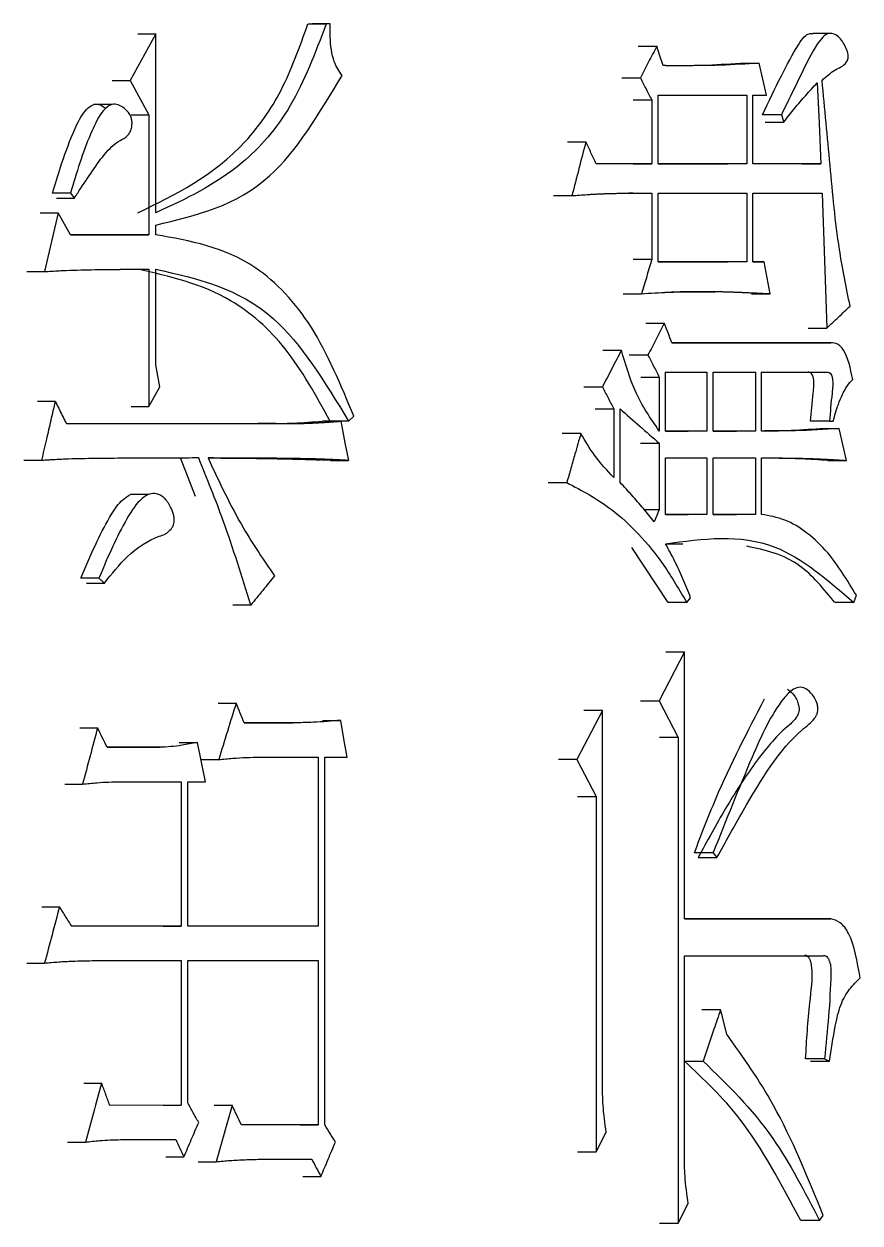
# Model space of a CAD drawing. Header units: millimetres. Extents: x 2251 to 4395, y 932 to 2449.
# Drawn here: x 3162.88 to 3166.57, y 1156.49 to 1161.78 of the extents above; entities that cross this region are included whole.
import ezdxf

# ---------------------------------------------------------------- set-up
doc = ezdxf.new("R2010")
doc.units = ezdxf.units.MM

msp = doc.modelspace()

# ---------------------------------------------------------------- linework, layer by layer
at = {"color": 7, "linetype": 'Continuous', "lineweight": 25}
for p, q in [((3164.2348, 1161.7757), (3164.1547, 1161.7757)), ((3164.2348, 1161.7757), (3164.2173, 1161.7757)), ((3163.4654, 1161.7324), (3163.3524, 1161.5269)), ((3163.3863, 1161.7324), (3163.4654, 1161.7324)), ((3163.4654, 1160.9428), (3163.4654, 1161.7324)), ((3166.4472, 1161.7337), (3166.3635, 1161.7337)), ((3165.593, 1161.6784), (3165.675, 1161.6784)), ((3166.0437, 1161.6026), (3166.1267, 1161.6026)), ((3163.2734, 1161.5269), (3163.3524, 1161.5269)), ((3163.3524, 1161.5269), (3163.4357, 1161.3754)), ((3165.5208, 1161.5377), (3165.6028, 1161.5377)), ((3165.6806, 1161.1591), (3165.6806, 1161.462)), ((3165.6806, 1161.462), (3166.072, 1161.462)), ((3166.072, 1161.462), (3166.072, 1161.1591)), ((3166.0994, 1161.462), (3166.1595, 1161.462)), ((3166.0994, 1161.1591), (3166.0994, 1161.462)), ((3163.2718, 1161.4201), (3163.1924, 1161.4201)), ((3165.5708, 1161.4404), (3165.6528, 1161.4404)), ((3165.6528, 1161.4404), (3165.6528, 1161.1591)), ((3163.3566, 1161.3754), (3163.4357, 1161.3754)), ((3163.4357, 1161.3754), (3163.4357, 1160.8454)), ((3166.2249, 1161.3755), (3166.1421, 1161.3755)), ((3166.1529, 1161.343), (3166.2358, 1161.343)), ((3166.2249, 1161.3755), (3166.2358, 1161.343)), ((3165.281, 1161.2565), (3165.3626, 1161.2565)), ((3165.6528, 1161.1591), (3165.4074, 1161.1591)), ((3165.5708, 1161.1591), (3165.6528, 1161.1591)), ((3166.072, 1161.1591), (3165.6806, 1161.1591)), ((3165.6806, 1161.1591), (3165.9891, 1161.1591)), ((3166.072, 1161.1591), (3165.9894, 1161.1591)), ((3166.3987, 1161.1591), (3166.0994, 1161.1591)), ((3166.3156, 1161.1591), (3166.3987, 1161.1591)), ((3163.0893, 1161.0293), (3163.0102, 1161.0293)), ((3165.5705, 1161.0293), (3165.5523, 1161.0293)), ((3165.6528, 1161.0293), (3165.6528, 1160.7372)), ((3165.6806, 1160.7264), (3165.6806, 1161.0293)), ((3165.6806, 1161.0293), (3166.072, 1161.0293)), ((3166.072, 1161.0293), (3166.072, 1160.7264)), ((3166.0994, 1161.0293), (3166.4041, 1161.0293)), ((3166.0994, 1160.7264), (3166.0994, 1161.0293)), ((3163.0282, 1161.0077), (3163.1072, 1161.0077)), ((3165.2193, 1161.0185), (3165.3009, 1161.0185)), ((3162.9566, 1160.9427), (3163.0352, 1160.9427)), ((3163.0352, 1160.9427), (3162.9751, 1160.6831)), ((3163.0893, 1160.8454), (3163.0352, 1160.9427)), ((3163.4654, 1160.8454), (3163.4654, 1160.8887)), ((3163.4357, 1160.8454), (3163.0893, 1160.8454)), ((3163.0893, 1160.8454), (3163.3562, 1160.8454)), ((3163.3566, 1160.8454), (3163.4357, 1160.8454)), ((3165.6528, 1160.7372), (3165.5708, 1160.7372)), ((3166.072, 1160.7264), (3165.6806, 1160.7264)), ((3165.6806, 1160.7264), (3165.9891, 1160.7264)), ((3166.072, 1160.7264), (3165.9893, 1160.7264)), ((3166.1486, 1160.7264), (3166.0994, 1160.7264)), ((3166.0994, 1160.7264), (3166.1486, 1160.7264)), ((3162.8966, 1160.6831), (3162.9751, 1160.6831)), ((3163.4357, 1160.694), (3163.4357, 1160.0882)), ((3163.4654, 1160.2721), (3163.4654, 1160.6939)), ((3165.5264, 1160.5858), (3165.6084, 1160.5858)), ((3166.0931, 1160.5858), (3166.1759, 1160.5858)), ((3165.6262, 1160.456), (3165.7083, 1160.456)), ((3166.3426, 1160.4344), (3166.4258, 1160.4344)), ((3165.4374, 1160.337), (3165.5192, 1160.337)), ((3166.442, 1160.3695), (3165.7416, 1160.3695)), ((3165.7416, 1160.3695), (3166.3586, 1160.3695)), ((3166.3586, 1160.3695), (3166.442, 1160.3695)), ((3165.5541, 1160.3154), (3165.6362, 1160.3154)), ((3163.4832, 1160.1747), (3163.4654, 1160.2721)), ((3165.7139, 1159.98), (3165.7139, 1160.2397)), ((3165.7139, 1160.2397), (3165.8962, 1160.2397)), ((3165.8962, 1160.2397), (3165.8962, 1159.98)), ((3165.9238, 1159.98), (3165.9238, 1160.2397)), ((3165.9238, 1160.2397), (3166.1103, 1160.2397)), ((3166.1103, 1160.2397), (3166.1103, 1159.98)), ((3166.1376, 1160.2397), (3166.4258, 1160.2397)), ((3166.1376, 1159.98), (3166.1376, 1160.2397)), ((3165.6041, 1160.218), (3165.6861, 1160.218)), ((3165.6861, 1160.218), (3165.6861, 1159.98)), ((3163.4357, 1160.0882), (3163.4832, 1160.1747)), ((3165.3537, 1160.1747), (3165.4354, 1160.1747)), ((3163.0232, 1160.1098), (3162.9446, 1160.1098)), ((3163.3566, 1160.0882), (3163.4357, 1160.0882)), ((3165.4039, 1160.0774), (3165.4857, 1160.0774)), ((3165.4857, 1160.0774), (3165.4857, 1159.7745)), ((3165.5136, 1159.7529), (3165.5136, 1160.0774)), ((3164.2812, 1160.0233), (3164.2011, 1160.0233)), ((3164.316, 1160.0233), (3164.2358, 1160.0233)), ((3164.316, 1160.0233), (3164.3391, 1160.0449)), ((3166.4366, 1160.0233), (3166.3534, 1160.0233)), ((3166.4366, 1160.0233), (3166.4528, 1160.0233)), ((3163.0713, 1160.0125), (3163.9958, 1160.0125)), ((3163.0713, 1160.0125), (3163.9156, 1160.0125)), ((3163.9958, 1160.0125), (3163.916, 1160.0125)), ((3165.3402, 1159.9692), (3165.2586, 1159.9692)), ((3165.8962, 1159.98), (3165.7139, 1159.98)), ((3165.7139, 1159.98), (3165.8136, 1159.98)), ((3165.8962, 1159.98), (3165.8138, 1159.98)), ((3166.1103, 1159.98), (3165.9238, 1159.98)), ((3165.9238, 1159.98), (3166.0274, 1159.98)), ((3166.1103, 1159.98), (3166.0276, 1159.98)), ((3166.3964, 1159.9909), (3166.4798, 1159.9909)), ((3165.604, 1159.9259), (3165.6861, 1159.9259)), ((3165.6861, 1159.9259), (3165.6861, 1159.6339)), ((3163.6416, 1159.6908), (3163.5751, 1159.861)), ((3163.7578, 1159.8605), (3163.6963, 1159.8607)), ((3165.7139, 1159.6122), (3165.7139, 1159.861)), ((3165.7139, 1159.861), (3165.8962, 1159.861)), ((3165.8962, 1159.861), (3165.8962, 1159.6122)), ((3165.9238, 1159.861), (3166.1103, 1159.8611)), ((3165.9238, 1159.6122), (3165.9238, 1159.861)), ((3166.1103, 1159.8611), (3166.1103, 1159.6123)), ((3166.1376, 1159.6122), (3166.1376, 1159.8611)), ((3162.9631, 1159.8502), (3162.8845, 1159.8502)), ((3164.2353, 1159.8502), (3164.1607, 1159.853)), ((3164.2358, 1159.8502), (3164.316, 1159.8502)), ((3166.4289, 1159.8502), (3166.5122, 1159.8502)), ((3165.1969, 1159.7529), (3165.2784, 1159.7529)), ((3163.4317, 1159.6993), (3163.3522, 1159.6993)), ((3165.6198, 1159.6339), (3165.6861, 1159.6339)), ((3165.7139, 1159.6122), (3165.8136, 1159.6122)), ((3165.8962, 1159.6122), (3165.7139, 1159.6122)), ((3165.8962, 1159.6122), (3165.8138, 1159.6122)), ((3166.1103, 1159.6123), (3165.9238, 1159.6122)), ((3165.9238, 1159.6123), (3166.0274, 1159.6123)), ((3166.1103, 1159.6123), (3166.0276, 1159.6123)), ((3165.7254, 1159.2228), (3165.5645, 1159.4658)), ((3165.7896, 1159.4802), (3165.7145, 1159.4813)), ((3163.1598, 1159.3093), (3163.239, 1159.3093)), ((3165.8079, 1159.2228), (3165.8245, 1159.2445)), ((3166.5446, 1159.2231), (3166.5553, 1159.2553)), ((3163.8846, 1159.2121), (3163.805, 1159.2121)), ((3166.5446, 1159.2231), (3166.4612, 1159.2231)), ((3165.7969, 1159.0065), (3165.6861, 1158.7901)), ((3165.7146, 1159.0065), (3165.7969, 1159.0065)), ((3165.7969, 1157.8274), (3165.7969, 1159.0065)), ((3163.7403, 1158.7793), (3163.8199, 1158.7793)), ((3165.604, 1158.7901), (3165.6861, 1158.7901)), ((3165.6861, 1158.7901), (3165.7692, 1158.6279)), ((3164.201, 1158.7036), (3164.2812, 1158.7036)), ((3165.4354, 1158.7469), (3165.3233, 1158.5305)), ((3165.4354, 1158.7469), (3165.3537, 1158.7469)), ((3163.1303, 1158.6711), (3163.2091, 1158.6711)), ((3164.0717, 1158.6928), (3163.8551, 1158.6928)), ((3163.8551, 1158.6928), (3163.9914, 1158.6928)), ((3163.9919, 1158.6928), (3164.0717, 1158.6928)), ((3163.5696, 1158.6062), (3163.649, 1158.6062)), ((3165.7692, 1158.6279), (3165.687, 1158.6279)), ((3165.7692, 1158.6279), (3165.7692, 1156.486)), ((3163.4832, 1158.5846), (3163.2509, 1158.5846)), ((3163.2509, 1158.5846), (3163.4036, 1158.5846)), ((3163.404, 1158.5846), (3163.4832, 1158.5846)), ((3163.9255, 1158.5413), (3164.1824, 1158.5413)), ((3164.1824, 1158.5413), (3164.1824, 1157.7949)), ((3164.2115, 1158.5413), (3164.3102, 1158.5413)), ((3163.6645, 1158.5305), (3163.7434, 1158.5305)), ((3165.3233, 1158.5305), (3165.2418, 1158.5305)), ((3165.3233, 1158.5305), (3165.4074, 1158.3683)), ((3163.3106, 1158.4331), (3163.578, 1158.4331)), ((3163.578, 1158.4331), (3163.578, 1157.7949)), ((3163.6076, 1158.4331), (3163.6844, 1158.4331)), ((3163.6076, 1157.7949), (3163.6076, 1158.4331)), ((3163.0645, 1158.4223), (3163.1432, 1158.4223)), ((3165.3257, 1158.3683), (3165.4074, 1158.3683)), ((3165.9237, 1158.1195), (3165.841, 1158.1195)), ((3165.8575, 1158.0979), (3165.9402, 1158.0979)), ((3162.9626, 1157.8814), (3163.0412, 1157.8814)), ((3166.442, 1157.8274), (3165.7969, 1157.8274)), ((3165.7969, 1157.8274), (3166.3586, 1157.8274)), ((3166.3586, 1157.8274), (3166.442, 1157.8274)), ((3163.578, 1157.7949), (3163.0953, 1157.7949)), ((3163.4988, 1157.7949), (3163.578, 1157.7949)), ((3164.1824, 1157.7949), (3163.6076, 1157.7949)), ((3164.1824, 1157.7949), (3164.1024, 1157.7949)), ((3163.1851, 1157.6435), (3163.578, 1157.6435)), ((3163.578, 1157.6435), (3163.578, 1157.0053)), ((3163.6076, 1157.6435), (3164.1824, 1157.6435)), ((3163.6076, 1157.0161), (3163.6076, 1157.6435)), ((3164.1824, 1157.6435), (3164.1824, 1156.9187)), ((3165.7969, 1157.6651), (3166.4095, 1157.6651)), ((3165.7969, 1156.7889), (3165.7969, 1157.6651)), ((3166.3262, 1157.6651), (3166.4095, 1157.6651)), ((3162.8966, 1157.6326), (3162.9751, 1157.6326)), ((3165.9567, 1157.4272), (3165.8743, 1157.4272)), ((3165.797, 1157.1999), (3165.8797, 1157.1999)), ((3166.4149, 1157.2108), (3166.3316, 1157.2108)), ((3166.4149, 1157.2108), (3166.4366, 1157.2)), ((3163.1482, 1157.1026), (3163.227, 1157.1026)), ((3163.578, 1157.0053), (3163.2629, 1157.0052)), ((3163.4988, 1157.0053), (3163.578, 1157.0053)), ((3163.7227, 1157.0053), (3163.8022, 1157.0053)), ((3164.1824, 1156.9187), (3163.8434, 1156.9187)), ((3164.1024, 1156.9187), (3164.1824, 1156.9187)), ((3163.3106, 1156.8538), (3163.5543, 1156.8538)), ((3165.4074, 1156.7997), (3165.4522, 1156.8863)), ((3163.0765, 1156.843), (3163.1552, 1156.843)), ((3165.3257, 1156.7997), (3165.4074, 1156.7997)), ((3163.5106, 1156.7781), (3163.5898, 1156.7781)), ((3163.6521, 1156.7565), (3163.7316, 1156.7565)), ((3163.9255, 1156.7673), (3164.1533, 1156.7673)), ((3164.114, 1156.6916), (3164.194, 1156.6916)), ((3165.7692, 1156.486), (3165.8134, 1156.5726)), ((3165.687, 1156.486), (3165.7692, 1156.486)), ((3166.3932, 1156.4968), (3166.3099, 1156.4968)), ((3166.3932, 1156.4968), (3166.4095, 1156.5185))]:
    msp.add_line(p, q, dxfattribs=at)
at = {"color": 7, "linetype": 'Continuous', "lineweight": 25, "flags": 128}
for points in [[(3164.1373, 1161.7757), (3164.1692, 1161.7757), (3164.2173, 1161.7757)], [(3165.7028, 1161.5918), (3165.6889, 1161.6351), (3165.675, 1161.6784)], [(3166.1595, 1161.462), (3166.1431, 1161.5323), (3166.1267, 1161.6026)], [(3166.3825, 1161.5161), (3166.3906, 1161.3376), (3166.3987, 1161.1591)], [(3163.0893, 1161.0293), (3163.0938, 1161.0238), (3163.1005, 1161.0158), (3163.1072, 1161.0077)], [(3166.4041, 1161.0293), (3166.4149, 1160.7318), (3166.4258, 1160.4344)], [(3166.1759, 1160.5858), (3166.1622, 1160.6561), (3166.1486, 1160.7264)], [(3164.2812, 1160.0233), (3164.2907, 1159.9759), (3164.3002, 1159.9286), (3164.316, 1159.8502)], [(3166.5122, 1159.8502), (3166.496, 1159.9206), (3166.4798, 1159.9909)], [(3165.6861, 1159.6339), (3165.675, 1159.6068), (3165.6639, 1159.5798)], [(3165.8079, 1159.2228), (3165.7773, 1159.2228), (3165.7514, 1159.2228), (3165.7254, 1159.2228)], [(3164.3102, 1158.5413), (3164.2957, 1158.6224), (3164.2812, 1158.7036)], [(3165.4354, 1157.1026), (3165.4354, 1157.6496), (3165.4354, 1158.7469)], [(3163.6844, 1158.4331), (3163.6667, 1158.5197), (3163.649, 1158.6062)], [(3164.2115, 1156.9187), (3164.2115, 1157.5526), (3164.2115, 1158.5413)], [(3165.4074, 1158.3683), (3165.4074, 1157.8213), (3165.4074, 1156.7997)], [(3165.9237, 1158.1195), (3165.9279, 1158.114), (3165.9341, 1158.1059), (3165.9402, 1158.0979)], [(3165.9842, 1157.319), (3165.9727, 1157.3645), (3165.9647, 1157.3958), (3165.9567, 1157.4272)], [(3166.3534, 1157.2), (3166.3871, 1157.2), (3166.4118, 1157.2), (3166.4366, 1157.2)]]:
    msp.add_lwpolyline(points, dxfattribs=at)
at = {"color": 7, "linetype": 'Continuous', "lineweight": 25}
for points, knots in [([(3163.3859, 1160.9428), (3163.5527, 1161.0234), (3163.7872, 1161.1366), (3164.0284, 1161.4741), (3164.1004, 1161.6743), (3164.1368, 1161.7757)], [0, 0, 0, 0, 0.549349, 0.771863, 1, 1, 1, 1]), ([(3164.2173, 1161.7757), (3164.1692, 1161.6487), (3164.0743, 1161.3984), (3163.8112, 1161.102), (3163.5959, 1161.0029), (3163.4654, 1160.9428)], [0, 0, 0, 0, 0.288413, 0.568681, 1, 1, 1, 1]), ([(3164.287, 1161.5485), (3164.2742, 1161.5672), (3164.2529, 1161.5985), (3164.2392, 1161.6618), (3164.2337, 1161.7182), (3164.2344, 1161.7565), (3164.2348, 1161.7757)], [0, 0, 0, 0, 0.328875, 0.550213, 0.774687, 1, 1, 1, 1]), ([(3166.1418, 1161.3755), (3166.1691, 1161.4331), (3166.2196, 1161.5399), (3166.2806, 1161.6556), (3166.322, 1161.7182), (3166.3447, 1161.7347), (3166.3577, 1161.7333), (3166.3633, 1161.7327)], [0, 0, 0, 0, 0.413641, 0.765896, 0.87196, 0.944962, 1, 1, 1, 1]), ([(3166.4041, 1161.5269), (3166.4227, 1161.5442), (3166.4495, 1161.5691), (3166.4875, 1161.5849), (3166.5073, 1161.5984), (3166.5166, 1161.6155), (3166.5192, 1161.6246), (3166.5196, 1161.6353), (3166.5166, 1161.653), (3166.5037, 1161.6845), (3166.482, 1161.7193), (3166.4517, 1161.7354), (3166.4249, 1161.7345), (3166.3803, 1161.6918), (3166.3165, 1161.5642), (3166.26, 1161.4477), (3166.2249, 1161.3755)], [0, 0, 0, 0, 0.1163694, 0.168042, 0.220216, 0.2320255, 0.2417044, 0.2514329, 0.2643518, 0.2983395, 0.3719931, 0.4226498, 0.4733244, 0.5179752, 0.7012967, 1, 1, 1, 1]), ([(3165.675, 1161.6784), (3165.663, 1161.6549), (3165.639, 1161.608), (3165.6149, 1161.5612), (3165.6028, 1161.5377)], [0, 0, 0, 0, 0.4999991, 1, 1, 1, 1]), ([(3166.1267, 1161.6026), (3166.0703, 1161.5992), (3166.0103, 1161.5956), (3165.9464, 1161.5936), (3165.9358, 1161.5933), (3165.9216, 1161.5929), (3165.9074, 1161.5926), (3165.8932, 1161.5924), (3165.8825, 1161.5922), (3165.8683, 1161.592), (3165.8541, 1161.5919), (3165.8399, 1161.5918), (3165.831, 1161.5917), (3165.8238, 1161.5917), (3165.8185, 1161.5917), (3165.8131, 1161.5916), (3165.806, 1161.5916), (3165.7989, 1161.5916), (3165.7918, 1161.5916), (3165.7864, 1161.5916), (3165.7793, 1161.5916), (3165.7721, 1161.5916), (3165.765, 1161.5916), (3165.7597, 1161.5916), (3165.7525, 1161.5916), (3165.7454, 1161.5917), (3165.7382, 1161.5917), (3165.7329, 1161.5917), (3165.7284, 1161.5917), (3165.7239, 1161.5917), (3165.7204, 1161.5917), (3165.7168, 1161.5918), (3165.7141, 1161.5918), (3165.7114, 1161.5918), (3165.7077, 1161.5918), (3165.7048, 1161.5918), (3165.7028, 1161.5918)], [0, 0, 0, 0, 0.401959, 0.427081, 0.452203, 0.477325, 0.527569, 0.552691, 0.577813, 0.602935, 0.653179, 0.678301, 0.703423, 0.715984, 0.728545, 0.741106, 0.753667, 0.778789, 0.791351, 0.803912, 0.816473, 0.841595, 0.854156, 0.866717, 0.879278, 0.9044, 0.916961, 0.929522, 0.942083, 0.948363, 0.960924, 0.967205, 0.973485, 0.979766, 0.986046, 1, 1, 1, 1]), ([(3165.7171, 1161.5918), (3165.7699, 1161.592), (3165.8793, 1161.5926), (3165.9877, 1161.5992), (3166.0437, 1161.6026)], [0, 0, 0, 0, 0.483059, 1, 1, 1, 1]), ([(3163.4654, 1160.8887), (3163.6427, 1160.9304), (3163.9631, 1161.0059), (3164.187, 1161.381), (3164.287, 1161.5485)], [0, 0, 0, 0, 0.55346, 1, 1, 1, 1]), ([(3165.6028, 1161.5377), (3165.6111, 1161.5215), (3165.6278, 1161.489), (3165.6445, 1161.4566), (3165.6528, 1161.4404)], [0, 0, 0, 0, 0.5, 1, 1, 1, 1]), ([(3166.2358, 1161.343), (3166.2514, 1161.3632), (3166.2829, 1161.404), (3166.332, 1161.4611), (3166.3657, 1161.4978), (3166.3825, 1161.5161)], [0, 0, 0, 0, 0.32693, 0.663295, 1, 1, 1, 1]), ([(3166.5275, 1160.5309), (3166.5107, 1160.6138), (3166.4699, 1160.8155), (3166.4396, 1161.1534), (3166.4159, 1161.4024), (3166.4041, 1161.5269)], [0, 0, 0, 0, 0.258422, 0.628983, 1, 1, 1, 1]), ([(3163.0102, 1161.0293), (3163.0216, 1161.0676), (3163.0486, 1161.1586), (3163.0912, 1161.2745), (3163.1319, 1161.3649), (3163.1652, 1161.4055), (3163.1927, 1161.4234), (3163.2209, 1161.422), (3163.2373, 1161.4084), (3163.2456, 1161.4015)], [0, 0, 0, 0, 0.214509, 0.509856, 0.682333, 0.775387, 0.849127, 0.923756, 1, 1, 1, 1]), ([(3163.1072, 1161.0077), (3163.1119, 1161.0151), (3163.1353, 1161.0521), (3163.1976, 1161.1451), (3163.2677, 1161.2464), (3163.3353, 1161.2749), (3163.3519, 1161.2965), (3163.3591, 1161.3162), (3163.3617, 1161.3369), (3163.36, 1161.356), (3163.3539, 1161.3739), (3163.3383, 1161.3957), (3163.3148, 1161.4128), (3163.286, 1161.4252), (3163.2557, 1161.4157), (3163.2152, 1161.3748), (3163.1741, 1161.2838), (3163.1293, 1161.1635), (3163.1027, 1161.0742), (3163.0893, 1161.0293)], [0, 0, 0, 0, 0.025946, 0.129765, 0.338783, 0.385933, 0.404152, 0.422428, 0.440778, 0.454644, 0.468541, 0.48998, 0.535407, 0.570955, 0.607001, 0.655235, 0.757864, 0.878395, 1, 1, 1, 1]), ([(3165.3626, 1161.2565), (3165.3523, 1161.2168), (3165.3318, 1161.1375), (3165.3112, 1161.0582), (3165.3009, 1161.0185)], [0, 0, 0, 0, 0.499999, 1, 1, 1, 1]), ([(3165.4074, 1161.1591), (3165.4, 1161.1753), (3165.385, 1161.2078), (3165.3701, 1161.2402), (3165.3626, 1161.2565)], [0, 0, 0, 0, 0.500001, 1, 1, 1, 1]), ([(3165.3009, 1161.0185), (3165.3231, 1161.0201), (3165.3509, 1161.0221), (3165.3815, 1161.024), (3165.3912, 1161.0246), (3165.3981, 1161.0249), (3165.4078, 1161.0255), (3165.4189, 1161.026), (3165.43, 1161.0265), (3165.4411, 1161.027), (3165.4522, 1161.0274), (3165.4633, 1161.0277), (3165.4743, 1161.0281), (3165.4854, 1161.0283), (3165.4965, 1161.0286), (3165.5048, 1161.0287), (3165.5131, 1161.0289), (3165.5214, 1161.029), (3165.5297, 1161.0291), (3165.5366, 1161.0292), (3165.5421, 1161.0292), (3165.5462, 1161.0292), (3165.5518, 1161.0293), (3165.5573, 1161.0293), (3165.5628, 1161.0293), (3165.5683, 1161.0294), (3165.5739, 1161.0294), (3165.5794, 1161.0294), (3165.5849, 1161.0294), (3165.5904, 1161.0294), (3165.5959, 1161.0294), (3165.6014, 1161.0294), (3165.607, 1161.0294), (3165.6125, 1161.0294), (3165.618, 1161.0294), (3165.6235, 1161.0294), (3165.629, 1161.0294), (3165.6345, 1161.0294), (3165.64, 1161.0293), (3165.6466, 1161.0293), (3165.6504, 1161.0293), (3165.6528, 1161.0293)], [0, 0, 0, 0, 0.188751, 0.235938, 0.259532, 0.271329, 0.294923, 0.342111, 0.365705, 0.389298, 0.436486, 0.46008, 0.483674, 0.530861, 0.554455, 0.578049, 0.601643, 0.625237, 0.648831, 0.672424, 0.684221, 0.696018, 0.707815, 0.731409, 0.743206, 0.755003, 0.778597, 0.790394, 0.80219, 0.825784, 0.837581, 0.849378, 0.872972, 0.884769, 0.896566, 0.92016, 0.931957, 0.943753, 0.967347, 0.979144, 1, 1, 1, 1]), ([(3164.3391, 1160.0449), (3164.2818, 1160.183), (3164.1688, 1160.4549), (3163.8676, 1160.7753), (3163.617, 1160.819), (3163.4654, 1160.8454)], [0, 0, 0, 0, 0.289357, 0.569882, 1, 1, 1, 1]), ([(3162.9751, 1160.6831), (3162.9964, 1160.6846), (3163.0285, 1160.6869), (3163.1031, 1160.6898), (3163.1776, 1160.6918), (3163.2439, 1160.6927), (3163.2691, 1160.6929), (3163.2757, 1160.693), (3163.2824, 1160.6931), (3163.2903, 1160.6932), (3163.2983, 1160.6932), (3163.3049, 1160.6933), (3163.3115, 1160.6933), (3163.3181, 1160.6934), (3163.326, 1160.6935), (3163.334, 1160.6935), (3163.3419, 1160.6936), (3163.3485, 1160.6936), (3163.3551, 1160.6936), (3163.3618, 1160.6937), (3163.3697, 1160.6937), (3163.3763, 1160.6937), (3163.3816, 1160.6937), (3163.3855, 1160.6938), (3163.3895, 1160.6938), (3163.3935, 1160.6938), (3163.3974, 1160.6938), (3163.4014, 1160.6938), (3163.4054, 1160.6938), (3163.4093, 1160.6939), (3163.4133, 1160.6939), (3163.4172, 1160.6939), (3163.4205, 1160.6939), (3163.4238, 1160.6939), (3163.4287, 1160.6939), (3163.4328, 1160.6939), (3163.4357, 1160.694)], [0, 0, 0, 0, 0.138343, 0.207516, 0.484205, 0.622549, 0.639842, 0.648489, 0.665782, 0.683074, 0.700367, 0.71766, 0.726307, 0.7436, 0.760893, 0.778185, 0.795478, 0.812771, 0.821418, 0.838711, 0.856004, 0.873296, 0.881943, 0.890589, 0.899236, 0.907882, 0.916529, 0.925175, 0.933822, 0.942468, 0.951115, 0.959761, 0.968407, 0.972731, 0.981377, 1, 1, 1, 1]), ([(3164.2353, 1160.0233), (3164.1726, 1160.1367), (3164.0486, 1160.3608), (3163.757, 1160.6113), (3163.526, 1160.6627), (3163.3859, 1160.6939)], [0, 0, 0, 0, 0.287054, 0.56721, 1, 1, 1, 1]), ([(3163.4654, 1160.6939), (3163.6482, 1160.6529), (3163.979, 1160.5785), (3164.2118, 1160.1949), (3164.316, 1160.0233)], [0, 0, 0, 0, 0.552698, 1, 1, 1, 1]), ([(3165.6084, 1160.5858), (3165.6473, 1160.5883), (3165.6887, 1160.5909), (3165.7312, 1160.5929), (3165.7361, 1160.5931), (3165.7397, 1160.5933), (3165.7446, 1160.5935), (3165.7494, 1160.5937), (3165.7543, 1160.5939), (3165.7579, 1160.5941), (3165.7628, 1160.5942), (3165.7676, 1160.5944), (3165.7725, 1160.5946), (3165.7761, 1160.5947), (3165.7798, 1160.5948), (3165.7846, 1160.595), (3165.7895, 1160.5951), (3165.7943, 1160.5952), (3165.7979, 1160.5953), (3165.8028, 1160.5954), (3165.8076, 1160.5955), (3165.8125, 1160.5956), (3165.8161, 1160.5957), (3165.8234, 1160.5958), (3165.8488, 1160.5962), (3165.8742, 1160.5963), (3165.896, 1160.5961), (3165.8996, 1160.5961), (3165.9044, 1160.596), (3165.9092, 1160.596), (3165.9141, 1160.5959), (3165.9177, 1160.5958), (3165.9225, 1160.5958), (3165.9273, 1160.5957), (3165.9322, 1160.5956), (3165.9358, 1160.5955), (3165.9394, 1160.5955), (3165.9442, 1160.5954), (3165.9491, 1160.5953), (3165.9539, 1160.5951), (3165.9575, 1160.595), (3165.9623, 1160.5949), (3165.9671, 1160.5948), (3165.9719, 1160.5947), (3165.9756, 1160.5945), (3165.9792, 1160.5944), (3165.984, 1160.5943), (3165.9888, 1160.5941), (3165.9936, 1160.594), (3165.9972, 1160.5939), (3166.0021, 1160.5937), (3166.0069, 1160.5935), (3166.0117, 1160.5934), (3166.0153, 1160.5932), (3166.0201, 1160.593), (3166.0249, 1160.5929), (3166.0297, 1160.5927), (3166.0333, 1160.5925), (3166.0369, 1160.5924), (3166.0417, 1160.5922), (3166.0465, 1160.592), (3166.0513, 1160.5918), (3166.0549, 1160.5916), (3166.0598, 1160.5914), (3166.0646, 1160.5912), (3166.0694, 1160.591), (3166.073, 1160.5908), (3166.0766, 1160.5907), (3166.0814, 1160.5905), (3166.0862, 1160.5902), (3166.091, 1160.59), (3166.0946, 1160.5899), (3166.0994, 1160.5896), (3166.1041, 1160.5894), (3166.1089, 1160.5892), (3166.1125, 1160.589), (3166.1161, 1160.5888), (3166.1209, 1160.5886), (3166.1257, 1160.5883), (3166.1305, 1160.5881), (3166.1341, 1160.5879), (3166.1389, 1160.5877), (3166.1437, 1160.5875), (3166.1485, 1160.5872), (3166.1521, 1160.587), (3166.1557, 1160.5868), (3166.1604, 1160.5866), (3166.1652, 1160.5864), (3166.1708, 1160.5861), (3166.1739, 1160.5859), (3166.1759, 1160.5858)], [0, 0, 0, 0, 0.204304, 0.217073, 0.223457, 0.229841, 0.236226, 0.248995, 0.255379, 0.261764, 0.268148, 0.280917, 0.287302, 0.293686, 0.300071, 0.306455, 0.319224, 0.325609, 0.331993, 0.338378, 0.351147, 0.357531, 0.363915, 0.3703, 0.395838, 0.497991, 0.504375, 0.51076, 0.517144, 0.529913, 0.536298, 0.542682, 0.549067, 0.561836, 0.56822, 0.574605, 0.580989, 0.587374, 0.600143, 0.606527, 0.612912, 0.619296, 0.632065, 0.638449, 0.644834, 0.651218, 0.657603, 0.670372, 0.676756, 0.683141, 0.689525, 0.702294, 0.708679, 0.715063, 0.721448, 0.734217, 0.740601, 0.746986, 0.75337, 0.759755, 0.772523, 0.778908, 0.785292, 0.791677, 0.804446, 0.81083, 0.817215, 0.823599, 0.829984, 0.842753, 0.849137, 0.855522, 0.861906, 0.874675, 0.88106, 0.887444, 0.893828, 0.900213, 0.912982, 0.919366, 0.925751, 0.932135, 0.944904, 0.951289, 0.957673, 0.964058, 0.970442, 0.983211, 0.989596, 1, 1, 1, 1]), ([(3165.6968, 1160.5911), (3165.7027, 1160.5914), (3165.7241, 1160.5924), (3165.8428, 1160.5955), (3165.8985, 1160.5941), (3165.9305, 1160.5933)], [0, 0, 0, 0, 0.138746, 0.50373, 1, 1, 1, 1]), ([(3166.4258, 1160.4344), (3166.4427, 1160.4505), (3166.4767, 1160.4826), (3166.5105, 1160.5148), (3166.5275, 1160.5309)], [0, 0, 0, 0, 0.499999, 1, 1, 1, 1]), ([(3165.7083, 1160.456), (3165.6963, 1160.4326), (3165.6723, 1160.3857), (3165.6482, 1160.3388), (3165.6362, 1160.3154)], [0, 0, 0, 0, 0.499999, 1, 1, 1, 1]), ([(3165.7416, 1160.3695), (3165.736, 1160.3839), (3165.725, 1160.4127), (3165.7139, 1160.4416), (3165.7083, 1160.456)], [0, 0, 0, 0, 0.499999, 1, 1, 1, 1]), ([(3165.5192, 1160.337), (3165.5053, 1160.3099), (3165.4774, 1160.2559), (3165.4494, 1160.2018), (3165.4354, 1160.1747)], [0, 0, 0, 0, 0.499999, 1, 1, 1, 1]), ([(3165.6861, 1159.98), (3165.6478, 1160.0355), (3165.5788, 1160.1356), (3165.5376, 1160.2749), (3165.5192, 1160.337)], [0, 0, 0, 0, 0.5548825, 1, 1, 1, 1]), ([(3166.5391, 1160.2072), (3166.5294, 1160.2561), (3166.516, 1160.3231), (3166.4725, 1160.3672), (3166.4521, 1160.3687), (3166.442, 1160.3695)], [0, 0, 0, 0, 0.574728, 0.788861, 1, 1, 1, 1]), ([(3165.6362, 1160.3154), (3165.6445, 1160.2991), (3165.6612, 1160.2667), (3165.6778, 1160.2342), (3165.6861, 1160.218)], [0, 0, 0, 0, 0.499999, 1, 1, 1, 1]), ([(3166.3532, 1160.0233), (3166.3567, 1160.0639), (3166.362, 1160.1256), (3166.3705, 1160.1967), (3166.3629, 1160.2264), (3166.3546, 1160.2389), (3166.3471, 1160.2394), (3166.3424, 1160.2397)], [0, 0, 0, 0, 0.509608, 0.773823, 0.838368, 0.899921, 1, 1, 1, 1]), ([(3166.4258, 1160.2397), (3166.4304, 1160.2394), (3166.438, 1160.2389), (3166.4463, 1160.2264), (3166.4539, 1160.1967), (3166.4454, 1160.1256), (3166.4401, 1160.0639), (3166.4366, 1160.0233)], [0, 0, 0, 0, 0.100185, 0.161773, 0.226321, 0.490481, 1, 1, 1, 1]), ([(3166.4528, 1160.0233), (3166.4601, 1160.0485), (3166.472, 1160.0897), (3166.4932, 1160.1415), (3166.5139, 1160.1803), (3166.5308, 1160.1983), (3166.5391, 1160.2072)], [0, 0, 0, 0, 0.346429, 0.567932, 0.786121, 1, 1, 1, 1]), ([(3165.4354, 1160.1747), (3165.4438, 1160.1585), (3165.4606, 1160.1261), (3165.4774, 1160.0936), (3165.4857, 1160.0774)], [0, 0, 0, 0, 0.499999, 1, 1, 1, 1]), ([(3162.9631, 1159.8502), (3162.9704, 1159.8817), (3162.984, 1159.9407), (3163.0041, 1160.0273), (3163.0168, 1160.0823), (3163.0232, 1160.1098)], [0, 0, 0, 0, 0.364009, 0.682004, 1, 1, 1, 1]), ([(3163.0232, 1160.1098), (3163.0297, 1160.0967), (3163.0409, 1160.0739), (3163.057, 1160.0415), (3163.0665, 1160.0221), (3163.0713, 1160.0125)], [0, 0, 0, 0, 0.404151, 0.702075, 1, 1, 1, 1]), ([(3165.5136, 1160.0774), (3165.5425, 1160.0521), (3165.6001, 1160.0017), (3165.6574, 1159.9512), (3165.6861, 1159.9259)], [0, 0, 0, 0, 0.5, 1, 1, 1, 1]), ([(3163.9156, 1160.0125), (3163.9421, 1160.0125), (3163.9953, 1160.0126), (3164.0904, 1160.0152), (3164.1587, 1160.0202), (3164.2006, 1160.0233)], [0, 0, 0, 0, 0.278433, 0.556876, 1, 1, 1, 1]), ([(3163.9958, 1160.0125), (3164.0223, 1160.0125), (3164.0555, 1160.0126), (3164.092, 1160.0132), (3164.1036, 1160.0134), (3164.1102, 1160.0136), (3164.1152, 1160.0137), (3164.1201, 1160.0139), (3164.1243, 1160.014), (3164.1284, 1160.0141), (3164.1325, 1160.0143), (3164.1375, 1160.0145), (3164.1424, 1160.0146), (3164.1466, 1160.0148), (3164.1507, 1160.015), (3164.1548, 1160.0152), (3164.1598, 1160.0154), (3164.1648, 1160.0157), (3164.1697, 1160.0159), (3164.1738, 1160.0161), (3164.178, 1160.0163), (3164.1821, 1160.0166), (3164.187, 1160.0169), (3164.1912, 1160.0171), (3164.1953, 1160.0173), (3164.1994, 1160.0176), (3164.2044, 1160.0179), (3164.2093, 1160.0182), (3164.2134, 1160.0185), (3164.2176, 1160.0188), (3164.2217, 1160.019), (3164.2266, 1160.0194), (3164.2316, 1160.0197), (3164.2357, 1160.02), (3164.2398, 1160.0203), (3164.2439, 1160.0206), (3164.2489, 1160.0209), (3164.2538, 1160.0213), (3164.2579, 1160.0216), (3164.2621, 1160.0219), (3164.2662, 1160.0222), (3164.2711, 1160.0226), (3164.2761, 1160.0229), (3164.2795, 1160.0232), (3164.2812, 1160.0233)], [0, 0, 0, 0, 0.278068, 0.347585, 0.382343, 0.399722, 0.417101, 0.434481, 0.45186, 0.460549, 0.477929, 0.495308, 0.512687, 0.530066, 0.538756, 0.556135, 0.573514, 0.590893, 0.608273, 0.625652, 0.634341, 0.651721, 0.6691, 0.686479, 0.695168, 0.712548, 0.729927, 0.747306, 0.764685, 0.773375, 0.790754, 0.808133, 0.825512, 0.842892, 0.851581, 0.86896, 0.88634, 0.903719, 0.921098, 0.929788, 0.947167, 0.964546, 0.982273, 1, 1, 1, 1]), ([(3165.3402, 1159.9692), (3165.3316, 1159.9391), (3165.317, 1159.888), (3165.2964, 1159.8159), (3165.2844, 1159.7739), (3165.2784, 1159.7529)], [0, 0, 0, 0, 0.4179448, 0.7089724, 1, 1, 1, 1]), ([(3165.4857, 1159.7745), (3165.4564, 1159.8055), (3165.4038, 1159.8612), (3165.3597, 1159.9361), (3165.3402, 1159.9692)], [0, 0, 0, 0, 0.557716, 1, 1, 1, 1]), ([(3166.4798, 1159.9909), (3166.4155, 1159.9868), (3166.3482, 1159.9824), (3166.279, 1159.9811), (3166.2728, 1159.981), (3166.2681, 1159.9809), (3166.2635, 1159.9808), (3166.2588, 1159.9807), (3166.2526, 1159.9806), (3166.2464, 1159.9806), (3166.2402, 1159.9805), (3166.2355, 1159.9804), (3166.2309, 1159.9804), (3166.2262, 1159.9804), (3166.2216, 1159.9803), (3166.2154, 1159.9803), (3166.2092, 1159.9802), (3166.2029, 1159.9802), (3166.1983, 1159.9802), (3166.1936, 1159.9802), (3166.189, 1159.9801), (3166.1843, 1159.9801), (3166.1781, 1159.9801), (3166.1719, 1159.9801), (3166.1656, 1159.9801), (3166.161, 1159.9801), (3166.1563, 1159.9801), (3166.1516, 1159.9801), (3166.1454, 1159.9801), (3166.1407, 1159.98), (3166.1376, 1159.98)], [0, 0, 0, 0, 0.565918, 0.593048, 0.606612, 0.620177, 0.633741, 0.647306, 0.66087, 0.688, 0.701564, 0.715129, 0.728693, 0.742258, 0.755822, 0.769387, 0.796516, 0.810081, 0.823645, 0.83721, 0.850774, 0.864339, 0.877904, 0.905033, 0.918597, 0.932162, 0.945726, 0.959291, 0.972856, 1, 1, 1, 1]), ([(3166.1376, 1159.9804), (3166.1424, 1159.9804), (3166.1796, 1159.9805), (3166.266, 1159.9827), (3166.3472, 1159.9878), (3166.3964, 1159.9909)], [0, 0, 0, 0, 0.054827, 0.428472, 1, 1, 1, 1]), ([(3163.6549, 1159.861), (3163.617, 1159.861), (3163.5744, 1159.8609), (3163.5293, 1159.8608), (3163.5175, 1159.8607), (3163.508, 1159.8607), (3163.4961, 1159.8607), (3163.4842, 1159.8606), (3163.4652, 1159.8606), (3163.4462, 1159.8605), (3163.4224, 1159.8604), (3163.4034, 1159.8603), (3163.3796, 1159.8602), (3163.3605, 1159.8601), (3163.3271, 1159.8598), (3163.2937, 1159.8595), (3163.2459, 1159.8593), (3163.1782, 1159.8584), (3163.1101, 1159.8573), (3163.0562, 1159.8552), (3163.0366, 1159.8542), (3163.0219, 1159.8535), (3163.0097, 1159.8528), (3162.9999, 1159.8523), (3162.99, 1159.8517), (3162.9778, 1159.8511), (3162.968, 1159.8505), (3162.9631, 1159.8502)], [0, 0, 0, 0, 0.165615, 0.186317, 0.196668, 0.21737, 0.227722, 0.248424, 0.269126, 0.31053, 0.331232, 0.372636, 0.393338, 0.434742, 0.455444, 0.538253, 0.579657, 0.662465, 0.831215, 0.873409, 0.894506, 0.915603, 0.9367, 0.947248, 0.957797, 0.978898, 1, 1, 1, 1]), ([(3163.8846, 1159.2121), (3163.8458, 1159.3375), (3163.7767, 1159.561), (3163.692, 1159.7695), (3163.6549, 1159.861)], [0, 0, 0, 0, 0.561153, 1, 1, 1, 1]), ([(3164.316, 1159.8502), (3164.3116, 1159.8504), (3164.3028, 1159.8509), (3164.2918, 1159.8515), (3164.2808, 1159.8521), (3164.272, 1159.8525), (3164.261, 1159.8531), (3164.2522, 1159.8535), (3164.2411, 1159.854), (3164.2323, 1159.8544), (3164.2213, 1159.8549), (3164.2125, 1159.8552), (3164.2037, 1159.8556), (3164.1949, 1159.8559), (3164.1794, 1159.8564), (3164.1308, 1159.8577), (3164.0777, 1159.859), (3163.9979, 1159.8596), (3163.9491, 1159.86), (3163.9045, 1159.8603), (3163.8934, 1159.8603), (3163.8845, 1159.8604), (3163.8756, 1159.8604), (3163.8667, 1159.8605), (3163.8555, 1159.8605), (3163.8466, 1159.8605), (3163.8355, 1159.8606), (3163.8266, 1159.8606), (3163.8154, 1159.8607), (3163.8065, 1159.8607), (3163.7953, 1159.8607), (3163.7864, 1159.8608), (3163.7775, 1159.8608), (3163.7685, 1159.8608), (3163.7596, 1159.8608), (3163.7518, 1159.8609), (3163.7462, 1159.8609), (3163.7417, 1159.8609), (3163.7361, 1159.8609), (3163.7316, 1159.8609), (3163.7272, 1159.8609), (3163.7227, 1159.861), (3163.7182, 1159.861), (3163.7126, 1159.861), (3163.7081, 1159.861), (3163.7023, 1159.861), (3163.6987, 1159.861), (3163.6962, 1159.861)], [0, 0, 0, 0, 0.0214794, 0.0429589, 0.0536986, 0.0751781, 0.0859178, 0.1073972, 0.118137, 0.1396164, 0.1503561, 0.1718356, 0.1825753, 0.1933151, 0.2147945, 0.2577535, 0.4295896, 0.4725486, 0.6443843, 0.6658637, 0.6873432, 0.6980829, 0.7088226, 0.7303021, 0.7410418, 0.7625212, 0.773261, 0.7947404, 0.8054801, 0.8269596, 0.8376993, 0.8591787, 0.8699185, 0.8806582, 0.9021376, 0.9128774, 0.9182472, 0.9289869, 0.9343568, 0.9450965, 0.9504664, 0.9558363, 0.966576, 0.9719458, 0.9826856, 0.9880554, 1, 1, 1, 1]), ([(3163.6962, 1159.861), (3163.746, 1159.7545), (3163.8344, 1159.5657), (3163.9427, 1159.4097), (3163.9899, 1159.3417)], [0, 0, 0, 0, 0.563978, 1, 1, 1, 1]), ([(3166.1376, 1159.8611), (3166.1388, 1159.8611), (3166.1412, 1159.8611), (3166.1449, 1159.8611), (3166.1485, 1159.8611), (3166.1515, 1159.8611), (3166.1557, 1159.8611), (3166.1599, 1159.8611), (3166.1659, 1159.8611), (3166.1707, 1159.861), (3166.1767, 1159.861), (3166.1827, 1159.861), (3166.1887, 1159.861), (3166.1947, 1159.861), (3166.2007, 1159.861), (3166.2068, 1159.861), (3166.2128, 1159.861), (3166.2176, 1159.8609), (3166.2236, 1159.8609), (3166.2296, 1159.8609), (3166.2356, 1159.8608), (3166.2415, 1159.8608), (3166.2475, 1159.8607), (3166.2535, 1159.8607), (3166.2595, 1159.8606), (3166.2655, 1159.8605), (3166.2715, 1159.8604), (3166.2775, 1159.8604), (3166.2823, 1159.8603), (3166.2883, 1159.8602), (3166.2943, 1159.8601), (3166.3002, 1159.8599), (3166.3062, 1159.8598), (3166.3122, 1159.8597), (3166.3182, 1159.8595), (3166.3242, 1159.8594), (3166.329, 1159.8592), (3166.3349, 1159.859), (3166.3409, 1159.8589), (3166.3469, 1159.8587), (3166.3528, 1159.8584), (3166.3588, 1159.8582), (3166.3648, 1159.858), (3166.3708, 1159.8578), (3166.3767, 1159.8575), (3166.3827, 1159.8572), (3166.3887, 1159.857), (3166.3934, 1159.8568), (3166.3994, 1159.8565), (3166.4053, 1159.8562), (3166.4113, 1159.8559), (3166.4173, 1159.8556), (3166.4232, 1159.8553), (3166.4292, 1159.855), (3166.4351, 1159.8547), (3166.4399, 1159.8544), (3166.4458, 1159.8541), (3166.4518, 1159.8537), (3166.4589, 1159.8533), (3166.4649, 1159.853), (3166.4708, 1159.8527), (3166.4756, 1159.8524), (3166.4815, 1159.852), (3166.4875, 1159.8517), (3166.4934, 1159.8513), (3166.4993, 1159.851), (3166.5052, 1159.8507), (3166.5098, 1159.8504), (3166.5122, 1159.8502)], [0, 0, 0, 0, 0.009575, 0.019151, 0.028726, 0.038301, 0.043088, 0.062238, 0.071814, 0.090964, 0.100539, 0.119689, 0.138839, 0.148414, 0.167565, 0.186715, 0.19629, 0.21544, 0.225015, 0.244165, 0.263315, 0.272891, 0.292041, 0.311191, 0.320766, 0.339916, 0.359066, 0.368641, 0.387792, 0.397367, 0.416517, 0.435667, 0.445242, 0.464392, 0.483543, 0.493118, 0.512268, 0.521843, 0.540993, 0.560143, 0.569718, 0.588869, 0.608019, 0.617594, 0.636744, 0.655894, 0.665469, 0.68462, 0.694195, 0.713345, 0.732495, 0.74207, 0.76122, 0.780371, 0.789946, 0.809096, 0.818671, 0.837821, 0.856971, 0.876121, 0.885697, 0.904847, 0.914422, 0.933572, 0.952722, 0.962297, 0.981149, 1, 1, 1, 1]), ([(3166.4287, 1159.8502), (3166.3907, 1159.8526), (3166.3146, 1159.8573), (3166.2175, 1159.8605), (3166.1584, 1159.8606), (3166.1376, 1159.8606)], [0, 0, 0, 0, 0.393796, 0.787608, 1, 1, 1, 1]), ([(3163.7525, 1159.8606), (3163.8371, 1159.86), (3163.9617, 1159.8592), (3164.0957, 1159.8558), (3164.16, 1159.8537), (3164.1856, 1159.8528), (3164.1915, 1159.8526), (3164.1921, 1159.8526), (3164.192, 1159.8526), (3164.192, 1159.8526)], [0, 0, 0, 0, 0.536997, 0.791256, 0.944497, 0.993019, 0.997393, 0.999213, 1, 1, 1, 1]), ([(3163.239, 1159.3093), (3163.2716, 1159.35), (3163.3447, 1159.4415), (3163.4398, 1159.5039), (3163.5028, 1159.5223), (3163.5216, 1159.5351), (3163.5346, 1159.5479), (3163.5435, 1159.5645), (3163.5472, 1159.578), (3163.5476, 1159.5943), (3163.5432, 1159.618), (3163.5291, 1159.6516), (3163.5044, 1159.6878), (3163.4705, 1159.7055), (3163.4363, 1159.7044), (3163.3885, 1159.6735), (3163.3343, 1159.5909), (3163.2741, 1159.4712), (3163.2357, 1159.3801), (3163.2158, 1159.3328), (3163.2151, 1159.331)], [0, 0, 0, 0, 0.148093, 0.332862, 0.364698, 0.380614, 0.406973, 0.418965, 0.429085, 0.43924, 0.454283, 0.483092, 0.528609, 0.572041, 0.609672, 0.651115, 0.755731, 0.873051, 0.995164, 1, 1, 1, 1]), ([(3165.2784, 1159.7529), (3165.3449, 1159.7173), (3165.4549, 1159.6585), (3165.5971, 1159.5291), (3165.7091, 1159.3905), (3165.7748, 1159.279), (3165.8079, 1159.2228)], [0, 0, 0, 0, 0.335049, 0.554128, 0.775717, 1, 1, 1, 1]), ([(3165.6639, 1159.5798), (3165.648, 1159.5995), (3165.6157, 1159.6398), (3165.5654, 1159.6971), (3165.5309, 1159.7343), (3165.5136, 1159.7529)], [0, 0, 0, 0, 0.325438, 0.662606, 1, 1, 1, 1]), ([(3163.1359, 1159.331), (3163.1591, 1159.3861), (3163.2005, 1159.4848), (3163.2615, 1159.6011), (3163.3105, 1159.6735), (3163.341, 1159.6922), (3163.3519, 1159.6988)], [0, 0, 0, 0, 0.386582, 0.691179, 0.890462, 1, 1, 1, 1]), ([(3166.5553, 1159.2553), (3166.515, 1159.3218), (3166.4491, 1159.4306), (3166.3389, 1159.534), (3166.2405, 1159.594), (3166.1718, 1159.6062), (3166.1376, 1159.6122)], [0, 0, 0, 0, 0.345958, 0.566155, 0.783835, 1, 1, 1, 1]), ([(3165.7139, 1159.4825), (3165.8782, 1159.5052), (3166.1719, 1159.5456), (3166.4306, 1159.3217), (3166.5446, 1159.2231)], [0, 0, 0, 0, 0.559704, 1, 1, 1, 1]), ([(3165.8245, 1159.2445), (3165.8134, 1159.2728), (3165.7914, 1159.3293), (3165.754, 1159.4082), (3165.7272, 1159.4577), (3165.7138, 1159.4825)], [0, 0, 0, 0, 0.33532, 0.667027, 1, 1, 1, 1]), ([(3166.4611, 1159.2231), (3166.411, 1159.2836), (3166.2945, 1159.4246), (3166.1534, 1159.4544), (3166.0729, 1159.4714)], [0, 0, 0, 0, 0.4300225, 1, 1, 1, 1]), ([(3163.9899, 1159.3417), (3163.9723, 1159.3201), (3163.9373, 1159.2769), (3163.9021, 1159.2337), (3163.8846, 1159.2121)], [0, 0, 0, 0, 0.4999998, 1, 1, 1, 1]), ([(3163.2151, 1159.331), (3163.2085, 1159.331), (3163.1953, 1159.331), (3163.1755, 1159.331), (3163.1558, 1159.331), (3163.1427, 1159.331), (3163.1363, 1159.331)], [0, 0, 0, 0, 0.251199, 0.502399, 0.753599, 1, 1, 1, 1]), ([(3163.2151, 1159.331), (3163.2171, 1159.3291), (3163.2221, 1159.3246), (3163.2301, 1159.3174), (3163.236, 1159.312), (3163.239, 1159.3093)], [0, 0, 0, 0, 0.2564518, 0.6282259, 1, 1, 1, 1]), ([(3166.2513, 1158.8415), (3166.262, 1158.8329), (3166.2779, 1158.8202), (3166.2936, 1158.7929), (3166.3005, 1158.7736), (3166.303, 1158.7566), (3166.3022, 1158.743), (3166.2979, 1158.7285), (3166.2821, 1158.7013), (3166.2115, 1158.647), (3166.105, 1158.5176), (3165.9767, 1158.3165), (3165.8973, 1158.171), (3165.8575, 1158.0979)], [0, 0, 0, 0, 0.053519, 0.078913, 0.099418, 0.111233, 0.123161, 0.13324, 0.15266, 0.222251, 0.482284, 0.740165, 1, 1, 1, 1]), ([(3165.9402, 1158.0979), (3165.9784, 1158.1669), (3166.0932, 1158.3748), (3166.226, 1158.5916), (3166.3445, 1158.6842), (3166.3661, 1158.7048), (3166.3787, 1158.7238), (3166.3843, 1158.7372), (3166.3862, 1158.7513), (3166.3853, 1158.7659), (3166.3801, 1158.7859), (3166.3657, 1158.8137), (3166.3409, 1158.8408), (3166.3089, 1158.8536), (3166.2713, 1158.8404), (3166.1903, 1158.7551), (3166.0747, 1158.4996), (3165.9804, 1158.2619), (3165.9239, 1158.1199), (3165.9237, 1158.1195)], [0, 0, 0, 0, 0.129751, 0.390615, 0.417722, 0.440785, 0.449026, 0.457344, 0.462695, 0.468033, 0.476543, 0.491684, 0.518141, 0.545407, 0.56857, 0.608449, 0.76773, 0.999424, 1, 1, 1, 1]), ([(3163.8199, 1158.7793), (3163.8071, 1158.7378), (3163.7816, 1158.6549), (3163.7561, 1158.572), (3163.7434, 1158.5305)], [0, 0, 0, 0, 0.499999, 1, 1, 1, 1]), ([(3163.8551, 1158.6928), (3163.8492, 1158.7072), (3163.8375, 1158.736), (3163.8257, 1158.7649), (3163.8199, 1158.7793)], [0, 0, 0, 0, 0.500001, 1, 1, 1, 1]), ([(3165.841, 1158.1195), (3165.8718, 1158.1999), (3165.9643, 1158.4419), (3166.0761, 1158.6556), (3166.1507, 1158.7983)], [0, 0, 0, 0, 0.332449, 1, 1, 1, 1]), ([(3164.2812, 1158.7036), (3164.2612, 1158.7018), (3164.2212, 1158.6981), (3164.1515, 1158.694), (3164.1015, 1158.6932), (3164.0717, 1158.6928)], [0, 0, 0, 0, 0.287152, 0.574316, 1, 1, 1, 1]), ([(3163.2091, 1158.6711), (3163.1981, 1158.6296), (3163.1762, 1158.5467), (3163.1542, 1158.4638), (3163.1432, 1158.4223)], [0, 0, 0, 0, 0.499999, 1, 1, 1, 1]), ([(3163.2509, 1158.5846), (3163.244, 1158.599), (3163.23, 1158.6278), (3163.2161, 1158.6567), (3163.2091, 1158.6711)], [0, 0, 0, 0, 0.500001, 1, 1, 1, 1]), ([(3163.649, 1158.6062), (3163.6262, 1158.6017), (3163.5874, 1158.594), (3163.5321, 1158.587), (3163.4995, 1158.5854), (3163.4832, 1158.5846)], [0, 0, 0, 0, 0.4132863, 0.7064309, 1, 1, 1, 1]), ([(3163.7434, 1158.5305), (3163.7639, 1158.5326), (3163.8046, 1158.5368), (3163.8653, 1158.5399), (3163.9054, 1158.5408), (3163.9255, 1158.5413)], [0, 0, 0, 0, 0.338229, 0.669059, 1, 1, 1, 1]), ([(3163.1432, 1158.4223), (3163.1643, 1158.4246), (3163.2028, 1158.4288), (3163.2586, 1158.4316), (3163.2933, 1158.4326), (3163.3106, 1158.4331)], [0, 0, 0, 0, 0.37761, 0.688762, 1, 1, 1, 1]), ([(3163.0412, 1157.8814), (3163.0302, 1157.84), (3163.0082, 1157.757), (3162.9861, 1157.6741), (3162.9751, 1157.6326)], [0, 0, 0, 0, 0.4999994, 1, 1, 1, 1]), ([(3163.0953, 1157.7949), (3163.0863, 1157.8093), (3163.0683, 1157.8382), (3163.0502, 1157.867), (3163.0412, 1157.8814)], [0, 0, 0, 0, 0.5, 1, 1, 1, 1]), ([(3166.5714, 1157.5678), (3166.5597, 1157.6391), (3166.5436, 1157.7373), (3166.4861, 1157.817), (3166.4566, 1157.824), (3166.442, 1157.8274)], [0, 0, 0, 0, 0.574617, 0.790317, 1, 1, 1, 1]), ([(3162.9751, 1157.6326), (3162.9959, 1157.6346), (3163.0376, 1157.6384), (3163.1077, 1157.6423), (3163.1568, 1157.643), (3163.1851, 1157.6435)], [0, 0, 0, 0, 0.2972646, 0.5945414, 1, 1, 1, 1]), ([(3166.3316, 1157.2108), (3166.3363, 1157.2929), (3166.344, 1157.4264), (3166.3642, 1157.5666), (3166.3574, 1157.6275), (3166.3538, 1157.641), (3166.3486, 1157.6526), (3166.3421, 1157.6616), (3166.3356, 1157.6657), (3166.3302, 1157.6663), (3166.3276, 1157.6654), (3166.3262, 1157.6649)], [0, 0, 0, 0, 0.505401, 0.821161, 0.85106, 0.880945, 0.911279, 0.941153, 0.970244, 0.984887, 1, 1, 1, 1]), ([(3166.4096, 1157.6649), (3166.4115, 1157.6655), (3166.4154, 1157.6666), (3166.4221, 1157.6642), (3166.4288, 1157.6576), (3166.4369, 1157.6432), (3166.443, 1157.6186), (3166.4413, 1157.4701), (3166.4276, 1157.3353), (3166.4149, 1157.2108)], [0, 0, 0, 0, 0.021761, 0.042896, 0.073473, 0.104863, 0.166644, 0.230755, 1, 1, 1, 1]), ([(3166.4366, 1157.2), (3166.4445, 1157.2515), (3166.4576, 1157.336), (3166.4826, 1157.4506), (3166.5242, 1157.5203), (3166.5558, 1157.5521), (3166.5714, 1157.5678)], [0, 0, 0, 0, 0.34927, 0.57275, 0.788452, 1, 1, 1, 1]), ([(3165.9567, 1157.4272), (3165.947, 1157.3983), (3165.9293, 1157.346), (3165.9036, 1157.2703), (3165.8876, 1157.2234), (3165.8797, 1157.1999)], [0, 0, 0, 0, 0.380598, 0.690299, 1, 1, 1, 1]), ([(3166.4095, 1156.5185), (3166.3408, 1156.688), (3166.219, 1156.9885), (3166.0555, 1157.2186), (3165.9842, 1157.3189)], [0, 0, 0, 0, 0.564156, 1, 1, 1, 1]), ([(3166.3099, 1156.4968), (3166.2254, 1156.6567), (3166.0756, 1156.9396), (3165.8815, 1157.121), (3165.797, 1157.1999)], [0, 0, 0, 0, 0.564819, 1, 1, 1, 1]), ([(3165.8797, 1157.1999), (3165.9867, 1157.0963), (3166.1798, 1156.9094), (3166.3275, 1156.6239), (3166.3932, 1156.4968)], [0, 0, 0, 0, 0.554743, 1, 1, 1, 1]), ([(3163.227, 1157.1026), (3163.2151, 1157.0593), (3163.1911, 1156.9728), (3163.1672, 1156.8863), (3163.1552, 1156.843)], [0, 0, 0, 0, 0.499999, 1, 1, 1, 1]), ([(3163.2629, 1157.0052), (3163.2569, 1157.0215), (3163.245, 1157.0539), (3163.233, 1157.0864), (3163.227, 1157.1026)], [0, 0, 0, 0, 0.500001, 1, 1, 1, 1]), ([(3165.4522, 1156.8863), (3165.4466, 1156.926), (3165.4367, 1156.9972), (3165.4358, 1157.0703), (3165.4354, 1157.1026)], [0, 0, 0, 0, 0.5588349, 1, 1, 1, 1]), ([(3163.6549, 1156.9295), (3163.647, 1156.944), (3163.6312, 1156.9728), (3163.6155, 1157.0016), (3163.6076, 1157.0161)], [0, 0, 0, 0, 0.499999, 1, 1, 1, 1]), ([(3163.8022, 1157.0053), (3163.7904, 1156.9638), (3163.7669, 1156.8809), (3163.7433, 1156.7979), (3163.7316, 1156.7565)], [0, 0, 0, 0, 0.499999, 1, 1, 1, 1]), ([(3163.8434, 1156.9187), (3163.8365, 1156.9331), (3163.8228, 1156.962), (3163.8091, 1156.9908), (3163.8022, 1157.0053)], [0, 0, 0, 0, 0.500001, 1, 1, 1, 1]), ([(3163.5898, 1156.7781), (3163.6007, 1156.8033), (3163.6224, 1156.8538), (3163.644, 1156.9043), (3163.6549, 1156.9295)], [0, 0, 0, 0, 0.499999, 1, 1, 1, 1]), ([(3164.2579, 1156.843), (3164.2502, 1156.8556), (3164.2347, 1156.8809), (3164.2192, 1156.9061), (3164.2115, 1156.9187)], [0, 0, 0, 0, 0.499999, 1, 1, 1, 1]), ([(3163.1552, 1156.843), (3163.1761, 1156.8455), (3163.2125, 1156.8499), (3163.2643, 1156.8525), (3163.2952, 1156.8534), (3163.3106, 1156.8538)], [0, 0, 0, 0, 0.403496, 0.701702, 1, 1, 1, 1]), ([(3163.5543, 1156.8538), (3163.5602, 1156.8412), (3163.5721, 1156.8159), (3163.5839, 1156.7907), (3163.5898, 1156.7781)], [0, 0, 0, 0, 0.5, 1, 1, 1, 1]), ([(3164.194, 1156.6916), (3164.2047, 1156.7168), (3164.226, 1156.7673), (3164.2473, 1156.8178), (3164.2579, 1156.843)], [0, 0, 0, 0, 0.499999, 1, 1, 1, 1]), ([(3163.7316, 1156.7565), (3163.7521, 1156.7585), (3163.7948, 1156.7626), (3163.8595, 1156.7658), (3163.9035, 1156.7668), (3163.9255, 1156.7673)], [0, 0, 0, 0, 0.317984, 0.658934, 1, 1, 1, 1]), ([(3164.1533, 1156.7673), (3164.1601, 1156.7547), (3164.1737, 1156.7294), (3164.1873, 1156.7042), (3164.194, 1156.6916)], [0, 0, 0, 0, 0.5, 1, 1, 1, 1]), ([(3165.8134, 1156.5726), (3165.808, 1156.6123), (3165.7981, 1156.6835), (3165.7973, 1156.7566), (3165.7969, 1156.7889)], [0, 0, 0, 0, 0.558835, 1, 1, 1, 1])]:
    msp.add_open_spline(points, degree=3, knots=knots, dxfattribs=at)
msp.add_open_spline([(3165.6528, 1160.7372), (3165.6454, 1160.712), (3165.6306, 1160.6615), (3165.6158, 1160.611), (3165.6084, 1160.5858)], degree=3, dxfattribs=at)

doc.saveas('drawing.dxf')
